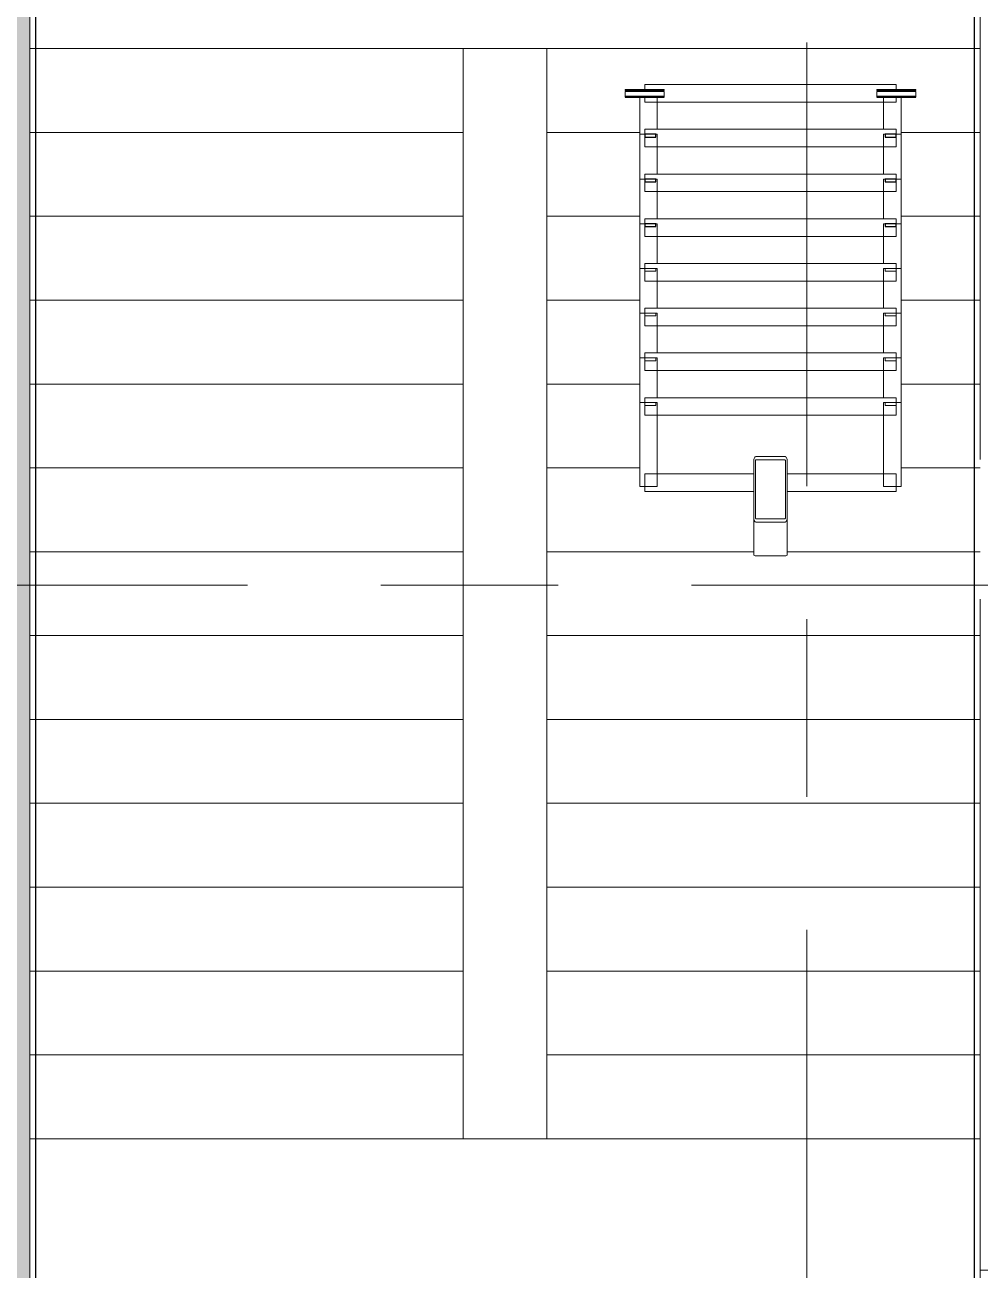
# Model space of a CAD drawing. Header units: millimetres. Extents: x 957 to 228198, y -8553 to 29000.
# Drawn here: x 61815 to 65232, y 1150 to 5605 of the extents above; entities that cross this region are included whole.
import ezdxf

# ---------------------------------------------------------------- set-up
doc = ezdxf.new("R2010")
doc.units = ezdxf.units.MM
doc.linetypes.add('Осевая', pattern=[3175, 635, -476.25, 1587.5, -476.25])
for name, color, linetype, lineweight in [('A-GENM', 7, 'Continuous', 9), ('A-GENM-1', 7, 'Continuous', 25), ('I-WALL', 7, 'Continuous', 9), ('S-STRS-1', 7, 'Continuous', 9), ('Оси-2', 7, 'Осевая', 9)]:
    doc.layers.add(name, color=color, linetype=linetype, lineweight=lineweight)
doc.layers.add('A-WALL-1', color=9, linetype='Continuous', lineweight=9, true_color=0x808080)
doc.layers.add('A-WALL-FNSH-1', color=9, linetype='Continuous', lineweight=9, true_color=0x808080)

# ---------------------------------------------------------------- blocks, each defined once
blk = doc.blocks.new('ОМ_Полоса_Трапеция прямоугольная_Прокат_ГОСТ 103-2006 - ОМ_Полоса_Трапеция прямоугольная_Прокат_ГОСТ 103-2006-21111644-План расстановки мебели и оборудования 3 этажа в осях 12-23')
at = {"layer": 'A-GENM'}
for p, q in [((74280, 4243.3), (74280, 4253.3)), ((74280, 4253.3), (74320, 4253.3)), ((74320, 4243.3), (74280, 4243.3)), ((74320, 4253.3), (74320, 4243.3))]:
    blk.add_line(p, q, dxfattribs=at)
blk = doc.blocks.new('ОМ_Полоса_Трапеция прямоугольная_Прокат_ГОСТ 103-2006 - ОМ_Полоса_Трапеция прямоугольная_Прокат_ГОСТ 103-2006-V31-План расстановки мебели и оборудования 3 этажа в осях 12-23')
at = {"layer": 'A-GENM-1'}
for p, q in [((74320, 4893.3), (74280, 4893.3)), ((74280, 4893.3), (74280, 4883.3)), ((74280, 4883.3), (74320, 4883.3)), ((74320, 4883.3), (74320, 4893.3))]:
    blk.add_line(p, q, dxfattribs=at)
blk = doc.blocks.new('ОМ_Полоса_Трапеция прямоугольная_Прокат_ГОСТ 103-2006 - ОМ_Полоса_Трапеция прямоугольная_Прокат_ГОСТ 103-2006-V32-План расстановки мебели и оборудования 3 этажа в осях 12-23')
at = {"layer": 'A-GENM-1'}
for p, q in [((74320, 5053.3), (74280, 5053.3)), ((74280, 5053.3), (74280, 5043.3)), ((74280, 5043.3), (74320, 5043.3)), ((74320, 5043.3), (74320, 5053.3))]:
    blk.add_line(p, q, dxfattribs=at)
blk = doc.blocks.new('ОМ_Полоса_Трапеция прямоугольная_Прокат_ГОСТ 103-2006 - ОМ_Полоса_Трапеция прямоугольная_Прокат_ГОСТ 103-2006-V33-План расстановки мебели и оборудования 3 этажа в осях 12-23')
at = {"layer": 'A-GENM-1'}
for p, q in [((74320, 5213.3), (74280, 5213.3)), ((74280, 5213.3), (74280, 5203.3)), ((74320, 5203.3), (74320, 5213.3)), ((74280, 5203.3), (74320, 5203.3))]:
    blk.add_line(p, q, dxfattribs=at)
blk = doc.blocks.new('ОМ_Полоса_Прокат_ГОСТ 103-2006 - ОМ_Полоса_Прокат_ГОСТ 103-2006-22193251-План расстановки мебели и оборудования 3 этажа в осях 12-23')
at = {"layer": 'A-GENM'}
for p, q in [((74350, 5373.3), (74210, 5373.3)), ((74210, 5373.3), (74210, 5370.3)), ((74210, 5370.3), (74350, 5370.3)), ((74350, 5370.3), (74350, 5373.3))]:
    blk.add_line(p, q, dxfattribs=at)
blk = doc.blocks.new('ОМ_Полоса_Прокат_ГОСТ 103-2006 - ОМ_Полоса_Прокат_ГОСТ 103-2006-22193252-План расстановки мебели и оборудования 3 этажа в осях 12-23')
at = {"layer": 'A-GENM'}
for p, q in [((74210, 5365.9), (74350, 5365.9)), ((74210, 5349), (74210, 5365.9)), ((74350, 5365.9), (74350, 5349))]:
    blk.add_line(p, q, dxfattribs=at)
at = {"layer": 'A-GENM-1'}
for p, q in [((74350, 5349), (74210, 5349)), ((74210, 5349), (74210, 5345.6)), ((74350, 5345.6), (74350, 5349)), ((74210, 5345.6), (74350, 5345.6))]:
    blk.add_line(p, q, dxfattribs=at)
blk = doc.blocks.new('ОМ_Полоса_Трапеция прямоугольная_Прокат_ГОСТ 103-2006 - ОМ_Полоса_Трапеция прямоугольная_Прокат_ГОСТ 103-2006-21111686-План расстановки мебели и оборудования 3 этажа в осях 12-23')
at = {"layer": 'A-GENM'}
for p, q in [((75140, 4243.3), (75140, 4253.3)), ((75140, 4253.3), (75180, 4253.3)), ((75180, 4243.3), (75140, 4243.3)), ((75180, 4253.3), (75180, 4243.3))]:
    blk.add_line(p, q, dxfattribs=at)
blk = doc.blocks.new('ОМ_Полоса_Трапеция прямоугольная_Прокат_ГОСТ 103-2006 - ОМ_Полоса_Трапеция прямоугольная_Прокат_ГОСТ 103-2006-V34-План расстановки мебели и оборудования 3 этажа в осях 12-23')
at = {"layer": 'A-GENM-1'}
for p, q in [((75140, 4893.3), (75140, 4883.3)), ((75180, 4893.3), (75140, 4893.3)), ((75140, 4883.3), (75180, 4883.3)), ((75180, 4883.3), (75180, 4893.3))]:
    blk.add_line(p, q, dxfattribs=at)
blk = doc.blocks.new('ОМ_Полоса_Трапеция прямоугольная_Прокат_ГОСТ 103-2006 - ОМ_Полоса_Трапеция прямоугольная_Прокат_ГОСТ 103-2006-V35-План расстановки мебели и оборудования 3 этажа в осях 12-23')
at = {"layer": 'A-GENM-1'}
for p, q in [((75140, 5053.3), (75140, 5043.3)), ((75180, 5053.3), (75140, 5053.3)), ((75140, 5043.3), (75180, 5043.3)), ((75180, 5043.3), (75180, 5053.3))]:
    blk.add_line(p, q, dxfattribs=at)
blk = doc.blocks.new('ОМ_Полоса_Трапеция прямоугольная_Прокат_ГОСТ 103-2006 - ОМ_Полоса_Трапеция прямоугольная_Прокат_ГОСТ 103-2006-V36-План расстановки мебели и оборудования 3 этажа в осях 12-23')
at = {"layer": 'A-GENM-1'}
for p, q in [((75140, 5213.3), (75140, 5203.3)), ((75180, 5213.3), (75140, 5213.3)), ((75180, 5203.3), (75180, 5213.3)), ((75140, 5203.3), (75180, 5203.3))]:
    blk.add_line(p, q, dxfattribs=at)
blk = doc.blocks.new('ОМ_Полоса_Прокат_ГОСТ 103-2006 - ОМ_Полоса_Прокат_ГОСТ 103-2006-22193295-План расстановки мебели и оборудования 3 этажа в осях 12-23')
at = {"layer": 'A-GENM'}
for p, q in [((75110, 5373.3), (75110, 5370.3)), ((75250, 5373.3), (75110, 5373.3)), ((75110, 5370.3), (75250, 5370.3)), ((75250, 5370.3), (75250, 5373.3))]:
    blk.add_line(p, q, dxfattribs=at)
blk = doc.blocks.new('ОМ_Полоса_Прокат_ГОСТ 103-2006 - ОМ_Полоса_Прокат_ГОСТ 103-2006-22193296-План расстановки мебели и оборудования 3 этажа в осях 12-23')
at = {"layer": 'A-GENM'}
for p, q in [((75110, 5365.9), (75250, 5365.9)), ((75110, 5349), (75110, 5365.9)), ((75250, 5365.9), (75250, 5349))]:
    blk.add_line(p, q, dxfattribs=at)
at = {"layer": 'A-GENM-1'}
for p, q in [((75110, 5349), (75110, 5345.6)), ((75250, 5349), (75110, 5349)), ((75250, 5345.6), (75250, 5349)), ((75110, 5345.6), (75250, 5345.6))]:
    blk.add_line(p, q, dxfattribs=at)
blk = doc.blocks.new('ОМ_Труба_ГОСТ 8639-82 - ОМ_Труба_ГОСТ 8639-82-21111694-План расстановки мебели и оборудования 3 этажа в осях 12-23')
at = {"layer": 'A-GENM'}
for p, q in [((74679, 4061), (74781, 4061)), ((74670, 3843.3), (74670, 4043.4)), ((74676, 4043.4), (74676, 3843.3)), ((74781, 4049.3), (74679, 4049.3)), ((74784, 3843.3), (74784, 4043.4)), ((74790, 4043.4), (74790, 3843.3)), ((74670, 3843.3), (74670, 3709.3)), ((74679, 3837.4), (74781, 3837.4)), ((74790, 3709.3), (74790, 3843.3)), ((74781, 3825.6), (74679, 3825.6)), ((74781, 3704.7), (74679, 3704.7))]:
    blk.add_line(p, q, dxfattribs=at)
at = {"layer": 'A-GENM', "flags": 128}
for points in [[(74670, 4043.4), (74670.2, 4046.8), (74670.7, 4050.1), (74671.5, 4053.2), (74672.6, 4055.9), (74674, 4058.1), (74675.6, 4059.7), (74677.2, 4060.7), (74679, 4061)], [(74781, 4061), (74782.8, 4060.7), (74784.4, 4059.7), (74786, 4058.1), (74787.4, 4055.9), (74788.5, 4053.2), (74789.3, 4050.1), (74789.8, 4046.8), (74790, 4043.4)], [(74679, 4049.3), (74678.4, 4049.1), (74677.9, 4048.8), (74677.3, 4048.3), (74676.9, 4047.5), (74676.5, 4046.6), (74676.2, 4045.6), (74676.1, 4044.5), (74676, 4043.4)], [(74784, 4043.4), (74783.9, 4044.5), (74783.8, 4045.6), (74783.5, 4046.6), (74783.1, 4047.5), (74782.7, 4048.3), (74782.1, 4048.8), (74781.6, 4049.1), (74781, 4049.3)], [(74679, 3825.6), (74677.2, 3826), (74675.6, 3827), (74674, 3828.6), (74672.6, 3830.8), (74671.5, 3833.5), (74670.7, 3836.5), (74670.2, 3839.9), (74670, 3843.3)], [(74676, 3843.3), (74676.1, 3842.1), (74676.2, 3841), (74676.5, 3840), (74676.9, 3839.1), (74677.3, 3838.4), (74677.9, 3837.9), (74678.4, 3837.5), (74679, 3837.4)], [(74790, 3843.3), (74789.8, 3839.9), (74789.3, 3836.5), (74788.5, 3833.5), (74787.4, 3830.8), (74786, 3828.6), (74784.4, 3827), (74782.8, 3826), (74781, 3825.6)], [(74781, 3837.4), (74781.6, 3837.5), (74782.1, 3837.9), (74782.7, 3838.4), (74783.1, 3839.1), (74783.5, 3840), (74783.8, 3841), (74783.9, 3842.1), (74784, 3843.3)]]:
    blk.add_lwpolyline(points, dxfattribs=at)
at = {"layer": 'A-GENM'}
for centre, start_param, end_param in [((74679, 3709.3), 3.141593, 4.712389), ((74781, 3709.3), 4.712389, 6.283185)]:
    blk.add_ellipse(centre, major_axis=(9, 0), ratio=0.509802, start_param=start_param, end_param=end_param, dxfattribs=at)
blk = doc.blocks.new('ОМ_Уголок_ГОСТ 8509-93 - ОМ_Уголок_ГОСТ 8509-93-22194532-План расстановки мебели и оборудования 3 этажа в осях 12-23')
at = {"layer": 'A-GENM'}
for p, q in [((0, 45.2), (0, -17.8)), ((390, 45.2), (0, 45.2)), ((900, 45.2), (510, 45.2)), ((900, -17.8), (900, 45.2)), ((0, -17.8), (390, -17.8)), ((510, -17.8), (900, -17.8))]:
    blk.add_line(p, q, dxfattribs=at)
blk = doc.blocks.new('ОМ_Уголок_ГОСТ 8509-93 - ОМ_Уголок_ГОСТ 8509-93-V37-План расстановки мебели и оборудования 3 этажа в осях 12-23')
at = {"layer": 'A-GENM'}
for p, q in [((0, 45.2), (0, 10)), ((900, 45.2), (0, 45.2)), ((900, 10), (900, 45.2)), ((0, 0), (0, -17.8)), ((0, -17.8), (900, -17.8)), ((900, -17.8), (900, 0))]:
    blk.add_line(p, q, dxfattribs=at)
blk = doc.blocks.new('ОМ_Уголок_ГОСТ 8509-93 - ОМ_Уголок_ГОСТ 8509-93-22194533-План расстановки мебели и оборудования 3 этажа в осях 12-23')
at = {"layer": 'A-GENM'}
for p, q in [((0, 45.2), (0, 40)), ((300, 45.2), (0, 45.2)), ((300, -17.8), (300, 45.2)), ((0, 0), (0, -17.8)), ((0, -17.8), (300, -17.8))]:
    blk.add_line(p, q, dxfattribs=at)
blk = doc.blocks.new('ОМ_Уголок_ГОСТ 8509-93 - ОМ_Уголок_ГОСТ 8509-93-V38-План расстановки мебели и оборудования 3 этажа в осях 12-23')
at = {"layer": 'A-GENM'}
for p, q in [((0, 45.2), (0, -17.8)), ((300, 45.2), (0, 45.2)), ((300, 40), (300, 45.2)), ((0, -17.8), (300, -17.8)), ((300, -17.8), (300, 0))]:
    blk.add_line(p, q, dxfattribs=at)
blk = doc.blocks.new('ОМ_Уголок_ГОСТ 8509-93 - ОМ_Уголок_ГОСТ 8509-93-V40-План расстановки мебели и оборудования 3 этажа в осях 12-23')
at = {"layer": 'A-GENM'}
for p, q in [((0, 45.2), (0, 40)), ((142.2, 45.2), (0, 45.2)), ((0, 0), (0, -17.8)), ((0, -17.8), (160, -17.8))]:
    blk.add_line(p, q, dxfattribs=at)
blk = doc.blocks.new('ОМ_Уголок_ГОСТ 8509-93 - ОМ_Уголок_ГОСТ 8509-93-V41-План расстановки мебели и оборудования 3 этажа в осях 12-23')
at = {"layer": 'A-GENM'}
for p, q in [((300, 45.2), (157.8, 45.2)), ((300, 40), (300, 45.2)), ((140, -17.8), (300, -17.8)), ((300, -17.8), (300, 0))]:
    blk.add_line(p, q, dxfattribs=at)
blk = doc.blocks.new('ОМ_Уголок_ГОСТ 8509-93 - ОМ_Уголок_ГОСТ 8509-93-V42-План расстановки мебели и оборудования 3 этажа в осях 12-23')
at = {"layer": 'A-GENM'}
for p, q in [((0, 45.2), (0, 40)), ((142.1, 45.2), (0, 45.2)), ((0, 0), (0, -17.8)), ((0, -17.8), (160, -17.8))]:
    blk.add_line(p, q, dxfattribs=at)
blk = doc.blocks.new('ОМ_Уголок_ГОСТ 8509-93 - ОМ_Уголок_ГОСТ 8509-93-V43-План расстановки мебели и оборудования 3 этажа в осях 12-23')
at = {"layer": 'A-GENM'}
for p, q in [((300, 45.2), (157.9, 45.2)), ((300, 40), (300, 45.2)), ((140, -17.8), (300, -17.8)), ((300, -17.8), (300, 0))]:
    blk.add_line(p, q, dxfattribs=at)
blk = doc.blocks.new('ОМ_Уголок_ГОСТ 8509-93 - ОМ_Уголок_ГОСТ 8509-93-V44-План расстановки мебели и оборудования 3 этажа в осях 12-23')
at = {"layer": 'A-GENM'}
for p, q in [((0, 45.2), (0, 27.8)), ((900, 45.2), (0, 45.2)), ((900, 27.8), (900, 45.2)), ((0, 7.4), (0, 3)), ((900, 3), (900, 7.4)), ((0, 0), (0, -17.8)), ((0, -17.8), (900, -17.8)), ((900, -17.8), (900, 0))]:
    blk.add_line(p, q, dxfattribs=at)
blk = doc.blocks.new('ОМ_Уголок_ГОСТ 8509-93 - ОМ_Уголок_ГОСТ 8509-93-V45-План расстановки мебели и оборудования 3 этажа в осях 12-23')
at = {"layer": 'A-GENM'}
for p, q in [((7.4, 45.2), (3, 45.2)), ((142.2, 45.2), (27.8, 45.2)), ((3, -17.8), (7.4, -17.8)), ((27.8, -17.8), (160, -17.8))]:
    blk.add_line(p, q, dxfattribs=at)
blk = doc.blocks.new('ОМ_Уголок_ГОСТ 8509-93 - ОМ_Уголок_ГОСТ 8509-93-V46-План расстановки мебели и оборудования 3 этажа в осях 12-23')
at = {"layer": 'A-GENM'}
for p, q in [((272.2, 45.2), (157.8, 45.2)), ((297, 45.2), (292.6, 45.2)), ((140, -17.8), (272.2, -17.8)), ((292.6, -17.8), (297, -17.8))]:
    blk.add_line(p, q, dxfattribs=at)

msp = doc.modelspace()

# ---------------------------------------------------------------- hatches: boundary and pattern name
at = {"layer": 'I-WALL'}
h = msp.add_hatch(dxfattribs=at)
h.set_pattern_fill('FP_17', color=256, style=0, pattern_type=2)
h.set_pattern_definition([(45, (-10247.55, 0), (-57.02463, 57.02463), []), (45, (-10190.526, 0), (-57.02463, 57.02463), [100.806, -20.161, 3.353, -16.808])])
h.paths.add_polyline_path([(61612.5, 120), (61832.4, 120), (61832.4, 7680), (61612.4, 7680), (61612.4, 120)])

# ---------------------------------------------------------------- linework, layer by layer
at = {"layer": 'A-WALL-1'}
for p, q in [((61832.4, 120), (61832.4, 7680)), ((65232.4, 7680), (65232.4, 4050)), ((65232.4, 3550), (65232.4, 1150)), ((65232.4, 1150), (65602.4, 1150))]:
    msp.add_line(p, q, dxfattribs=at)
at = {"layer": 'A-WALL-FNSH-1'}
for p, q in [((61852.4, 7660), (61852.4, 130)), ((61853.4, 140), (61853.4, 7659)), ((65211.4, 7659), (65211.4, 351)), ((65212.4, 140.5), (65212.4, 7660))]:
    msp.add_line(p, q, dxfattribs=at)
at = {"layer": 'I-WALL'}
for p, q in [((61852.8, 535), (61852.8, 7659)), ((61853.8, 7659), (61853.8, 535)), ((61852.8, 1630.5), (61853.8, 1630.5)), ((61852.8, 1310), (61853.8, 1310))]:
    msp.add_line(p, q, dxfattribs=at)
at = {"layer": 'S-STRS-1'}
for p, q in [((61832.4, 5520), (63382.4, 5520)), ((61832.4, 5520), (63382.4, 5520)), ((63382.4, 5520), (65232.4, 5520)), ((63382.4, 5220), (63382.4, 5520)), ((63682.4, 5520), (63682.4, 5220)), ((61832.4, 5220), (63382.4, 5220)), ((61832.4, 5220), (63382.4, 5220)), ((63382.4, 4920), (63382.4, 5220)), ((63682.4, 5220), (63682.4, 4920)), ((64014.6, 5220), (63682.4, 5220)), ((64014.6, 5220), (63682.4, 5220)), ((65232.4, 5220), (64950.2, 5220)), ((65232.4, 5220), (64950.2, 5220)), ((61832.4, 4920), (63382.4, 4920)), ((61832.4, 4920), (63382.4, 4920)), ((63382.4, 4620), (63382.4, 4920)), ((63682.4, 4920), (63682.4, 4620)), ((64014.6, 4920), (63682.4, 4920)), ((64014.6, 4920), (63682.4, 4920)), ((65232.4, 4920), (64950.2, 4920)), ((65232.4, 4920), (64950.2, 4920)), ((61832.4, 4620), (63382.4, 4620)), ((61832.4, 4620), (63382.4, 4620)), ((63382.4, 4320), (63382.4, 4620)), ((63682.4, 4620), (63682.4, 4320)), ((64014.6, 4620), (63682.4, 4620)), ((64014.6, 4620), (63682.4, 4620)), ((65232.4, 4620), (64950.2, 4620)), ((65232.4, 4620), (64950.2, 4620)), ((61832.4, 4320), (63382.4, 4320)), ((61832.4, 4320), (63382.4, 4320)), ((63382.4, 4020), (63382.4, 4320)), ((63682.4, 4320), (63682.4, 4020)), ((64014.6, 4320), (63682.4, 4320)), ((64014.6, 4320), (63682.4, 4320)), ((65232.4, 4320), (64950.2, 4320)), ((65232.4, 4320), (64950.2, 4320)), ((61832.4, 4020), (63382.4, 4020)), ((61832.4, 4020), (63382.4, 4020)), ((63382.4, 3720), (63382.4, 4020)), ((63682.4, 4020), (63682.4, 3720)), ((64014.6, 4020), (63682.4, 4020)), ((64014.6, 4020), (63682.4, 4020)), ((65232.4, 4020), (64950.2, 4020)), ((65232.4, 4020), (64950.2, 4020)), ((61832.4, 3720), (63382.4, 3720)), ((61832.4, 3720), (63382.4, 3720)), ((63382.4, 3420), (63382.4, 3720)), ((63682.4, 3720), (63682.4, 3420)), ((64422.5, 3720), (63682.4, 3720)), ((64422.5, 3720), (63682.4, 3720)), ((65232.4, 3720), (64542.4, 3720)), ((65232.4, 3720), (64542.4, 3720)), ((61832.4, 3420), (63382.4, 3420)), ((61832.4, 3420), (63382.4, 3420)), ((63382.4, 3120), (63382.4, 3420)), ((63682.4, 3420), (63682.4, 3120)), ((65232.4, 3420), (63682.4, 3420)), ((65232.4, 3420), (63682.4, 3420)), ((61832.4, 3120), (63382.4, 3120)), ((61832.4, 3120), (63382.4, 3120)), ((63382.4, 2820), (63382.4, 3120)), ((63682.4, 3120), (63682.4, 2820)), ((65232.4, 3120), (63682.4, 3120)), ((65232.4, 3120), (63682.4, 3120)), ((61832.4, 2820), (63382.4, 2820)), ((61832.4, 2820), (63382.4, 2820)), ((63382.4, 2520), (63382.4, 2820)), ((63682.4, 2820), (63682.4, 2520)), ((65232.4, 2820), (63682.4, 2820)), ((65232.4, 2820), (63682.4, 2820)), ((61832.4, 2520), (63382.4, 2520)), ((61832.4, 2520), (63382.4, 2520)), ((63382.4, 2220), (63382.4, 2520)), ((63682.4, 2520), (63682.4, 2220)), ((65232.4, 2520), (63682.4, 2520)), ((65232.4, 2520), (63682.4, 2520)), ((61832.4, 2220), (63382.4, 2220)), ((61832.4, 2220), (63382.4, 2220)), ((63382.4, 1920), (63382.4, 2220)), ((63682.4, 2220), (63682.4, 1920)), ((65232.4, 2220), (63682.4, 2220)), ((65232.4, 2220), (63682.4, 2220)), ((61832.4, 1920), (63382.4, 1920)), ((61832.4, 1920), (63382.4, 1920)), ((63382.4, 1620), (63382.4, 1920)), ((63682.4, 1920), (63682.4, 1620)), ((65232.4, 1920), (63682.4, 1920)), ((65232.4, 1920), (63682.4, 1920)), ((61832.4, 1620), (63382.4, 1620)), ((61832.4, 1620), (63382.4, 1620)), ((63682.4, 1620), (63382.4, 1620)), ((65232.4, 1620), (63682.4, 1620)), ((65232.4, 1620), (63682.4, 1620)), ((65232.4, 535), (65232.4, 1150))]:
    msp.add_line(p, q, dxfattribs=at)
at = {"layer": 'Оси-2'}
for p, q in [((64612.4, -331.5), (64612.4, 25434.4)), ((28163.2, 3600), (72002.4, 3600))]:
    msp.add_line(p, q, dxfattribs=at)

# ---------------------------------------------------------------- block references
at = {"layer": 'A-GENM', "extrusion": (0, 0, -1)}
for name, p, rotation in [('ОМ_Уголок_ГОСТ 8509-93 - ОМ_Уголок_ГОСТ 8509-93-V44-План расстановки мебели и оборудования 3 этажа в осях 12-23', (-64032.4, 5373.3), 180), ('ОМ_Уголок_ГОСТ 8509-93 - ОМ_Уголок_ГОСТ 8509-93-V46-План расстановки мебели и оборудования 3 этажа в осях 12-23', (-64032.4, 5073.3), 90.00000000000087), ('ОМ_Уголок_ГОСТ 8509-93 - ОМ_Уголок_ГОСТ 8509-93-V45-План расстановки мебели и оборудования 3 этажа в осях 12-23', (-64932.4, 5373.3), 270.0000000000007), ('ОМ_Уголок_ГОСТ 8509-93 - ОМ_Уголок_ГОСТ 8509-93-V41-План расстановки мебели и оборудования 3 этажа в осях 12-23', (-64032.4, 4913.3), 90.00000000000087), ('ОМ_Уголок_ГОСТ 8509-93 - ОМ_Уголок_ГОСТ 8509-93-V37-План расстановки мебели и оборудования 3 этажа в осях 12-23', (-64032.4, 5213.3), 180), ('ОМ_Уголок_ГОСТ 8509-93 - ОМ_Уголок_ГОСТ 8509-93-V40-План расстановки мебели и оборудования 3 этажа в осях 12-23', (-64932.4, 5213.3), 270.0000000000007), ('ОМ_Уголок_ГОСТ 8509-93 - ОМ_Уголок_ГОСТ 8509-93-V43-План расстановки мебели и оборудования 3 этажа в осях 12-23', (-64032.4, 4753.3), 90.00000000000087), ('ОМ_Уголок_ГОСТ 8509-93 - ОМ_Уголок_ГОСТ 8509-93-V37-План расстановки мебели и оборудования 3 этажа в осях 12-23', (-64032.4, 5053.3), 180), ('ОМ_Уголок_ГОСТ 8509-93 - ОМ_Уголок_ГОСТ 8509-93-V42-План расстановки мебели и оборудования 3 этажа в осях 12-23', (-64932.4, 5053.3), 270.0000000000007), ('ОМ_Уголок_ГОСТ 8509-93 - ОМ_Уголок_ГОСТ 8509-93-V37-План расстановки мебели и оборудования 3 этажа в осях 12-23', (-64032.4, 4893.3), 180), ('ОМ_Уголок_ГОСТ 8509-93 - ОМ_Уголок_ГОСТ 8509-93-V41-План расстановки мебели и оборудования 3 этажа в осях 12-23', (-64032.4, 4593.3), 90.00000000000087), ('ОМ_Уголок_ГОСТ 8509-93 - ОМ_Уголок_ГОСТ 8509-93-V40-План расстановки мебели и оборудования 3 этажа в осях 12-23', (-64932.4, 4893.3), 270.0000000000007), ('ОМ_Уголок_ГОСТ 8509-93 - ОМ_Уголок_ГОСТ 8509-93-V41-План расстановки мебели и оборудования 3 этажа в осях 12-23', (-64032.4, 4433.3), 90.00000000000087), ('ОМ_Уголок_ГОСТ 8509-93 - ОМ_Уголок_ГОСТ 8509-93-V37-План расстановки мебели и оборудования 3 этажа в осях 12-23', (-64032.4, 4733.3), 180), ('ОМ_Уголок_ГОСТ 8509-93 - ОМ_Уголок_ГОСТ 8509-93-V40-План расстановки мебели и оборудования 3 этажа в осях 12-23', (-64932.4, 4733.3), 270.0000000000007), ('ОМ_Уголок_ГОСТ 8509-93 - ОМ_Уголок_ГОСТ 8509-93-V37-План расстановки мебели и оборудования 3 этажа в осях 12-23', (-64032.4, 4573.3), 180), ('ОМ_Уголок_ГОСТ 8509-93 - ОМ_Уголок_ГОСТ 8509-93-V41-План расстановки мебели и оборудования 3 этажа в осях 12-23', (-64032.4, 4273.3), 90.00000000000087), ('ОМ_Уголок_ГОСТ 8509-93 - ОМ_Уголок_ГОСТ 8509-93-V40-План расстановки мебели и оборудования 3 этажа в осях 12-23', (-64932.4, 4573.3), 270.0000000000007), ('ОМ_Уголок_ГОСТ 8509-93 - ОМ_Уголок_ГОСТ 8509-93-V41-План расстановки мебели и оборудования 3 этажа в осях 12-23', (-64032.4, 4113.3), 90.00000000000087), ('ОМ_Уголок_ГОСТ 8509-93 - ОМ_Уголок_ГОСТ 8509-93-V37-План расстановки мебели и оборудования 3 этажа в осях 12-23', (-64032.4, 4413.3), 180), ('ОМ_Уголок_ГОСТ 8509-93 - ОМ_Уголок_ГОСТ 8509-93-V40-План расстановки мебели и оборудования 3 этажа в осях 12-23', (-64932.4, 4413.3), 270.0000000000007), ('ОМ_Уголок_ГОСТ 8509-93 - ОМ_Уголок_ГОСТ 8509-93-V38-План расстановки мебели и оборудования 3 этажа в осях 12-23', (-64032.4, 3953.3), 90.00000000000087), ('ОМ_Уголок_ГОСТ 8509-93 - ОМ_Уголок_ГОСТ 8509-93-V37-План расстановки мебели и оборудования 3 этажа в осях 12-23', (-64032.4, 4253.3), 180), ('ОМ_Уголок_ГОСТ 8509-93 - ОМ_Уголок_ГОСТ 8509-93-22194533-План расстановки мебели и оборудования 3 этажа в осях 12-23', (-64932.4, 4253.3), 270.0000000000007)]:
    msp.add_blockref(name, p, dxfattribs=dict(at, rotation=rotation))
at = {"layer": 'A-GENM'}
for name, p in [('ОМ_Полоса_Прокат_ГОСТ 103-2006 - ОМ_Полоса_Прокат_ГОСТ 103-2006-22193251-План расстановки мебели и оборудования 3 этажа в осях 12-23', (-10247.6, 0)), ('ОМ_Полоса_Прокат_ГОСТ 103-2006 - ОМ_Полоса_Прокат_ГОСТ 103-2006-22193252-План расстановки мебели и оборудования 3 этажа в осях 12-23', (-10247.6, 0)), ('ОМ_Полоса_Прокат_ГОСТ 103-2006 - ОМ_Полоса_Прокат_ГОСТ 103-2006-22193295-План расстановки мебели и оборудования 3 этажа в осях 12-23', (-10247.6, 0)), ('ОМ_Полоса_Прокат_ГОСТ 103-2006 - ОМ_Полоса_Прокат_ГОСТ 103-2006-22193296-План расстановки мебели и оборудования 3 этажа в осях 12-23', (-10247.6, 0)), ('ОМ_Полоса_Трапеция прямоугольная_Прокат_ГОСТ 103-2006 - ОМ_Полоса_Трапеция прямоугольная_Прокат_ГОСТ 103-2006-V33-План расстановки мебели и оборудования 3 этажа в осях 12-23', (-10247.6, 0)), ('ОМ_Полоса_Трапеция прямоугольная_Прокат_ГОСТ 103-2006 - ОМ_Полоса_Трапеция прямоугольная_Прокат_ГОСТ 103-2006-V36-План расстановки мебели и оборудования 3 этажа в осях 12-23', (-10247.6, 0)), ('ОМ_Полоса_Трапеция прямоугольная_Прокат_ГОСТ 103-2006 - ОМ_Полоса_Трапеция прямоугольная_Прокат_ГОСТ 103-2006-V32-План расстановки мебели и оборудования 3 этажа в осях 12-23', (-10247.6, 0)), ('ОМ_Полоса_Трапеция прямоугольная_Прокат_ГОСТ 103-2006 - ОМ_Полоса_Трапеция прямоугольная_Прокат_ГОСТ 103-2006-V35-План расстановки мебели и оборудования 3 этажа в осях 12-23', (-10247.6, 0)), ('ОМ_Полоса_Трапеция прямоугольная_Прокат_ГОСТ 103-2006 - ОМ_Полоса_Трапеция прямоугольная_Прокат_ГОСТ 103-2006-V31-План расстановки мебели и оборудования 3 этажа в осях 12-23', (-10247.6, 0)), ('ОМ_Полоса_Трапеция прямоугольная_Прокат_ГОСТ 103-2006 - ОМ_Полоса_Трапеция прямоугольная_Прокат_ГОСТ 103-2006-V34-План расстановки мебели и оборудования 3 этажа в осях 12-23', (-10247.6, 0)), ('ОМ_Полоса_Трапеция прямоугольная_Прокат_ГОСТ 103-2006 - ОМ_Полоса_Трапеция прямоугольная_Прокат_ГОСТ 103-2006-21111644-План расстановки мебели и оборудования 3 этажа в осях 12-23', (-10247.6, 480)), ('ОМ_Полоса_Трапеция прямоугольная_Прокат_ГОСТ 103-2006 - ОМ_Полоса_Трапеция прямоугольная_Прокат_ГОСТ 103-2006-21111686-План расстановки мебели и оборудования 3 этажа в осях 12-23', (-10247.6, 480)), ('ОМ_Полоса_Трапеция прямоугольная_Прокат_ГОСТ 103-2006 - ОМ_Полоса_Трапеция прямоугольная_Прокат_ГОСТ 103-2006-21111644-План расстановки мебели и оборудования 3 этажа в осях 12-23', (-10247.6, 320)), ('ОМ_Полоса_Трапеция прямоугольная_Прокат_ГОСТ 103-2006 - ОМ_Полоса_Трапеция прямоугольная_Прокат_ГОСТ 103-2006-21111686-План расстановки мебели и оборудования 3 этажа в осях 12-23', (-10247.6, 320)), ('ОМ_Полоса_Трапеция прямоугольная_Прокат_ГОСТ 103-2006 - ОМ_Полоса_Трапеция прямоугольная_Прокат_ГОСТ 103-2006-21111644-План расстановки мебели и оборудования 3 этажа в осях 12-23', (-10247.6, 160)), ('ОМ_Полоса_Трапеция прямоугольная_Прокат_ГОСТ 103-2006 - ОМ_Полоса_Трапеция прямоугольная_Прокат_ГОСТ 103-2006-21111686-План расстановки мебели и оборудования 3 этажа в осях 12-23', (-10247.6, 160)), ('ОМ_Полоса_Трапеция прямоугольная_Прокат_ГОСТ 103-2006 - ОМ_Полоса_Трапеция прямоугольная_Прокат_ГОСТ 103-2006-21111644-План расстановки мебели и оборудования 3 этажа в осях 12-23', (-10247.6, 0)), ('ОМ_Полоса_Трапеция прямоугольная_Прокат_ГОСТ 103-2006 - ОМ_Полоса_Трапеция прямоугольная_Прокат_ГОСТ 103-2006-21111686-План расстановки мебели и оборудования 3 этажа в осях 12-23', (-10247.6, 0)), ('ОМ_Труба_ГОСТ 8639-82 - ОМ_Труба_ГОСТ 8639-82-21111694-План расстановки мебели и оборудования 3 этажа в осях 12-23', (-10247.6, 0))]:
    msp.add_blockref(name, p, dxfattribs=at)
at = {"layer": 'A-GENM', "extrusion": (0, 0, -1)}
msp.add_blockref('ОМ_Уголок_ГОСТ 8509-93 - ОМ_Уголок_ГОСТ 8509-93-22194532-План расстановки мебели и оборудования 3 этажа в осях 12-23', (-64932.4, 3953.3), dxfattribs=at)

doc.saveas('drawing.dxf')
